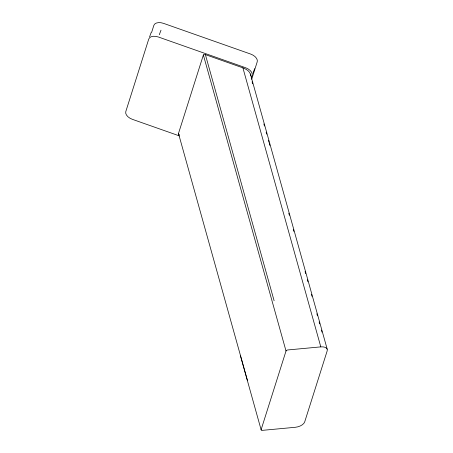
<?xml version="1.0" encoding="UTF-8"?>
<svg xmlns="http://www.w3.org/2000/svg" width="453" height="453" viewBox="0 0 453 453"><rect width="100%" height="100%" fill="white"/><g stroke="black" fill="none" stroke-linecap="round" stroke-linejoin="round"><path stroke-width="0.68" d="M327.191 349.144L250.39 74.037C249.275 70.793 245.911 69.009 242.899 67.842L205.385 54.626L203.454 54.739L178.482 133.505L178.646 134.156M250.379 75.662L250.39 74.037M151.71 32.112L153.833 25.396A8.647 5.142 20.4 0 1 163.539 23.363L250.617 54.043A8.647 5.142 20.4 0 1 257.219 61.818L251.692 79.275M251.285 78.165L252.134 75.481A8.647 5.142 20.4 0 0 245.532 67.707L158.454 37.027A8.647 5.142 20.4 0 0 148.748 39.06L125.798 111.568A8.647 5.142 20.4 0 0 132.401 119.343L179.496 135.934M286.019 350.996L261.149 429.586A1.602 0.844 -15.6 0 0 262.395 430.35L295.362 427.281A8.222 4.332 -15.6 0 0 304.705 421.885L327.202 350.815A8.222 4.332 -15.6 0 0 320.809 346.879L287.842 349.948A1.602 0.844 -15.6 0 0 286.019 350.996L203.352 54.921M149.598 36.784L151.291 32.225M159.297 34.751L160.996 30.192M252.978 73.205L254.677 68.652M178.833 134.371L179.337 134.751M252.083 81.783L252.655 83.822M263.861 123.963L264.433 126.002M266.143 132.123L266.709 134.167M268.419 140.288L268.991 142.327M269.303 143.454L269.858 145.447M288.788 213.238L289.342 215.232M293.301 229.405L293.872 231.443M305.079 271.579L305.65 273.623M307.355 279.744L307.927 281.783M311.426 294.32L311.981 296.313M316.857 313.759L317.423 315.798M319.133 321.919L319.705 323.963M321.415 330.084L321.981 332.128M242.899 67.842L320.809 346.879M205.385 54.626L274.099 300.724M178.482 133.505L247.372 380.237M240.486 355.888L261.154 429.908"/></g></svg>
